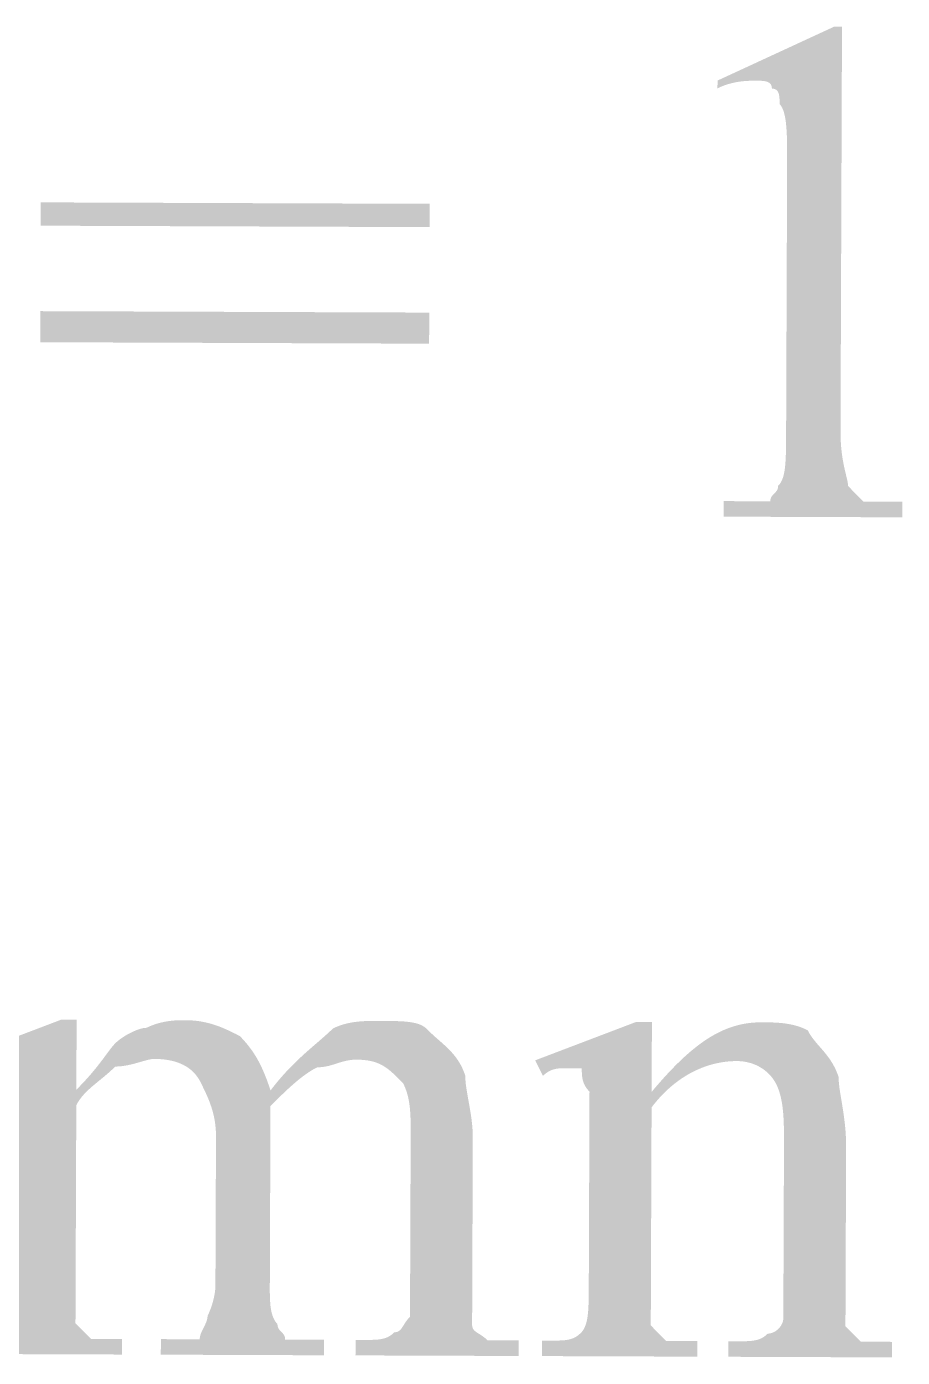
# Model space of a CAD drawing. Header units: millimetres. Extents: x -125 to 146, y -26 to 163.
# Drawn here: x 102.65 to 107.42, y 41.64 to 48.89 of the extents above; entities that cross this region are included whole.
import ezdxf

# ---------------------------------------------------------------- set-up
doc = ezdxf.new("R2010")
doc.units = ezdxf.units.MM
doc.header["$MEASUREMENT"] = 0
doc.layers.get('0').update_dxf_attribs({"color": 255, "linetype": 'CONTINUOUS'})

msp = doc.modelspace()

# ---------------------------------------------------------------- hatches: boundary and pattern name
at = {"true_color": 0x000007}
for points in [[(106.4164, 48.5969), (107.0525, 48.8908), (107.0948, 48.8907), (107.0867, 46.6867), (107.0868, 46.666), (107.0874, 46.6461), (107.0883, 46.627), (107.0895, 46.6087), (107.0911, 46.5912), (107.0929, 46.5745), (107.0949, 46.5585), (107.0971, 46.5433), (107.0995, 46.5288), (107.102, 46.515), (107.1045, 46.5019), (107.1071, 46.4895), (107.1097, 46.4778), (107.1123, 46.4667), (107.1148, 46.4562), (107.1171, 46.4463), (107.1194, 46.4371), (107.1214, 46.4284), (107.1233, 46.4203), (107.1249, 46.4127), (107.1262, 46.4057), (107.1271, 46.3991), (107.1277, 46.3931), (107.1279, 46.3876), (107.1281, 46.3874), (107.1288, 46.3867), (107.1298, 46.3857), (107.1312, 46.3842), (107.133, 46.3824), (107.1352, 46.3803), (107.1376, 46.3778), (107.1404, 46.375), (107.1435, 46.3719), (107.1468, 46.3685), (107.1504, 46.3649), (107.1543, 46.361), (107.1583, 46.3569), (107.1626, 46.3527), (107.167, 46.3482), (107.1716, 46.3435), (107.1764, 46.3387), (107.1813, 46.3338), (107.1863, 46.3288), (107.1914, 46.3237), (107.1965, 46.3185), (107.2017, 46.3132), (107.207, 46.3079), (107.2123, 46.3026), (107.2176, 46.3026), (107.2229, 46.3026), (107.2283, 46.3026), (107.2338, 46.3025), (107.2395, 46.3025), (107.2453, 46.3025), (107.2514, 46.3025), (107.2577, 46.3024), (107.2643, 46.3024), (107.2713, 46.3024), (107.2786, 46.3024), (107.2863, 46.3023), (107.2945, 46.3023), (107.3031, 46.3023), (107.3123, 46.3022), (107.322, 46.3022), (107.3323, 46.3022), (107.3432, 46.3021), (107.3548, 46.3021), (107.3671, 46.302), (107.3801, 46.302), (107.3939, 46.3019), (107.4085, 46.3019), (107.4239, 46.3018), (107.4236, 46.2172), (106.4499, 46.2208), (106.4503, 46.3054), (106.4659, 46.3054), (106.4811, 46.3053), (106.4959, 46.3053), (106.5102, 46.3052), (106.5241, 46.3052), (106.5376, 46.3051), (106.5506, 46.3051), (106.5632, 46.305), (106.5753, 46.305), (106.587, 46.3049), (106.5982, 46.3049), (106.609, 46.3048), (106.6194, 46.3048), (106.6293, 46.3048), (106.6388, 46.3047), (106.6478, 46.3047), (106.6564, 46.3047), (106.6646, 46.3046), (106.6723, 46.3046), (106.6796, 46.3046), (106.6864, 46.3046), (106.6928, 46.3045), (106.6987, 46.3045), (106.7043, 46.3045), (106.7045, 46.3096), (106.7051, 46.3142), (106.7061, 46.3185), (106.7075, 46.3225), (106.7091, 46.3262), (106.711, 46.3296), (106.7131, 46.3328), (106.7154, 46.3358), (106.7178, 46.3387), (106.7203, 46.3414), (106.7229, 46.3441), (106.7256, 46.3467), (106.7282, 46.3494), (106.7308, 46.3521), (106.7334, 46.3548), (106.7358, 46.3577), (106.7381, 46.3607), (106.7402, 46.3639), (106.7421, 46.3673), (106.7437, 46.371), (106.745, 46.375), (106.746, 46.3793), (106.7467, 46.3839), (106.7469, 46.389), (106.752, 46.3945), (106.7567, 46.4005), (106.7609, 46.407), (106.7648, 46.414), (106.7684, 46.4216), (106.7715, 46.4297), (106.7744, 46.4383), (106.7769, 46.4476), (106.7792, 46.4574), (106.7811, 46.4679), (106.7828, 46.479), (106.7843, 46.4907), (106.7856, 46.5031), (106.7866, 46.5162), (106.7875, 46.53), (106.7882, 46.5445), (106.7888, 46.5597), (106.7893, 46.5756), (106.7896, 46.5923), (106.7899, 46.6098), (106.79, 46.6281), (106.7902, 46.6472), (106.7903, 46.6671), (106.7903, 46.6878), (106.7957, 48.1298), (106.7958, 48.1507), (106.7958, 48.1712), (106.7958, 48.1912), (106.7958, 48.2107), (106.7957, 48.2297), (106.7955, 48.2482), (106.7951, 48.2661), (106.7947, 48.2835), (106.7941, 48.3002), (106.7933, 48.3164), (106.7923, 48.3319), (106.7912, 48.3468), (106.7898, 48.361), (106.7882, 48.3745), (106.7863, 48.3874), (106.7841, 48.3995), (106.7817, 48.4109), (106.7789, 48.4216), (106.7758, 48.4314), (106.7723, 48.4405), (106.7685, 48.4488), (106.7643, 48.4563), (106.7597, 48.4629), (106.7546, 48.4686), (106.7546, 48.4739), (106.7546, 48.4792), (106.7546, 48.4844), (106.7545, 48.4896), (106.7543, 48.4947), (106.7541, 48.4997), (106.7537, 48.5046), (106.7532, 48.5094), (106.7525, 48.514), (106.7517, 48.5185), (106.7507, 48.5228), (106.7495, 48.5268), (106.7481, 48.5307), (106.7464, 48.5343), (106.7445, 48.5377), (106.7423, 48.5408), (106.7398, 48.5436), (106.737, 48.5461), (106.7339, 48.5482), (106.7304, 48.55), (106.7265, 48.5515), (106.7223, 48.5525), (106.7177, 48.5532), (106.7126, 48.5534), (106.7124, 48.5585), (106.7118, 48.5632), (106.7107, 48.5674), (106.7093, 48.5713), (106.7075, 48.5748), (106.7054, 48.5779), (106.7029, 48.5808), (106.7001, 48.5833), (106.6971, 48.5855), (106.6937, 48.5874), (106.6901, 48.5891), (106.6863, 48.5906), (106.6822, 48.5918), (106.6779, 48.5928), (106.6735, 48.5937), (106.6688, 48.5944), (106.6641, 48.5949), (106.6592, 48.5953), (106.6541, 48.5956), (106.649, 48.5958), (106.6439, 48.5959), (106.6386, 48.596), (106.6334, 48.5961), (106.6281, 48.5961), (106.6226, 48.5961), (106.6166, 48.5961), (106.6103, 48.5961), (106.6036, 48.596), (106.5965, 48.5958), (106.589, 48.5956), (106.5813, 48.5952), (106.5732, 48.5947), (106.5648, 48.5941), (106.5562, 48.5933), (106.5472, 48.5923), (106.5381, 48.5911), (106.5287, 48.5897), (106.5191, 48.5881), (106.5094, 48.5862), (106.4995, 48.584), (106.4894, 48.5815), (106.4792, 48.5788), (106.4689, 48.5757), (106.4584, 48.5722), (106.448, 48.5684), (106.4374, 48.5642), (106.4268, 48.5596), (106.4162, 48.5545)], [(102.9221, 43.0985), (102.9376, 43.1141), (102.9522, 43.1292), (102.9661, 43.144), (102.9791, 43.1582), (102.9915, 43.1721), (103.0031, 43.1855), (103.0141, 43.1985), (103.0244, 43.211), (103.0341, 43.2231), (103.0433, 43.2347), (103.052, 43.2459), (103.0602, 43.2567), (103.068, 43.267), (103.0754, 43.2769), (103.0823, 43.2864), (103.089, 43.2954), (103.0954, 43.304), (103.1015, 43.3121), (103.1073, 43.3198), (103.113, 43.3271), (103.1186, 43.3339), (103.124, 43.3403), (103.1294, 43.3462), (103.1347, 43.3517), (103.1402, 43.357), (103.1461, 43.3622), (103.1524, 43.3674), (103.1591, 43.3726), (103.166, 43.3776), (103.1731, 43.3826), (103.1805, 43.3875), (103.1881, 43.3923), (103.1959, 43.3969), (103.2037, 43.4013), (103.2116, 43.4055), (103.2196, 43.4096), (103.2275, 43.4134), (103.2354, 43.417), (103.2432, 43.4203), (103.251, 43.4234), (103.2585, 43.4261), (103.2659, 43.4286), (103.2731, 43.4307), (103.28, 43.4325), (103.2866, 43.4339), (103.2929, 43.4349), (103.2988, 43.4355), (103.3043, 43.4357), (103.3149, 43.4408), (103.3255, 43.4454), (103.336, 43.4496), (103.3465, 43.4534), (103.3569, 43.4569), (103.3672, 43.46), (103.3774, 43.4627), (103.3875, 43.4652), (103.3975, 43.4674), (103.4072, 43.4693), (103.4168, 43.4709), (103.4262, 43.4723), (103.4353, 43.4735), (103.4442, 43.4745), (103.4529, 43.4753), (103.4613, 43.4759), (103.4693, 43.4764), (103.4771, 43.4768), (103.4845, 43.477), (103.4916, 43.4772), (103.4984, 43.4773), (103.5047, 43.4773), (103.5106, 43.4773), (103.5161, 43.4773), (103.5318, 43.477), (103.547, 43.4763), (103.5619, 43.4752), (103.5763, 43.4737), (103.5904, 43.4719), (103.6041, 43.4697), (103.6175, 43.4671), (103.6305, 43.4643), (103.6433, 43.4612), (103.6558, 43.4578), (103.6681, 43.4541), (103.6801, 43.4502), (103.6919, 43.4461), (103.7034, 43.4418), (103.7148, 43.4373), (103.7261, 43.4326), (103.7372, 43.4278), (103.7481, 43.4228), (103.759, 43.4178), (103.7697, 43.4126), (103.7804, 43.4074), (103.791, 43.4022), (103.8016, 43.3968), (103.8122, 43.3915), (103.8225, 43.3809), (103.8324, 43.3703), (103.8419, 43.3596), (103.851, 43.3488), (103.8597, 43.338), (103.8681, 43.3271), (103.8762, 43.3161), (103.884, 43.305), (103.8914, 43.2937), (103.8986, 43.2823), (103.9055, 43.2707), (103.9122, 43.2589), (103.9187, 43.2468), (103.9249, 43.2345), (103.931, 43.222), (103.9369, 43.2092), (103.9427, 43.1961), (103.9483, 43.1827), (103.9538, 43.1689), (103.9593, 43.1548), (103.9646, 43.1403), (103.9699, 43.1255), (103.9752, 43.1102), (103.9804, 43.0946), (103.9963, 43.1152), (104.0123, 43.1351), (104.0282, 43.1541), (104.044, 43.1723), (104.0597, 43.1898), (104.0754, 43.2067), (104.0909, 43.2228), (104.1064, 43.2383), (104.1216, 43.2533), (104.1367, 43.2677), (104.1516, 43.2816), (104.1663, 43.295), (104.1808, 43.3079), (104.1951, 43.3205), (104.2091, 43.3327), (104.2228, 43.3445), (104.2362, 43.3561), (104.2493, 43.3674), (104.2621, 43.3785), (104.2745, 43.3894), (104.2865, 43.4002), (104.2982, 43.4108), (104.3095, 43.4214), (104.3203, 43.432), (104.3309, 43.437), (104.3416, 43.4416), (104.3522, 43.4458), (104.3629, 43.4496), (104.3736, 43.4531), (104.3843, 43.4562), (104.395, 43.459), (104.4058, 43.4614), (104.4165, 43.4636), (104.4273, 43.4655), (104.438, 43.4671), (104.4488, 43.4685), (104.4595, 43.4697), (104.4703, 43.4707), (104.481, 43.4715), (104.4918, 43.4721), (104.5025, 43.4726), (104.5132, 43.4729), (104.5239, 43.4732), (104.5346, 43.4733), (104.5452, 43.4734), (104.5559, 43.4734), (104.5665, 43.4734), (104.5771, 43.4734), (104.5928, 43.4733), (104.608, 43.4732), (104.6227, 43.4731), (104.6371, 43.4729), (104.651, 43.4727), (104.6644, 43.4724), (104.6774, 43.4719), (104.69, 43.4714), (104.7021, 43.4707), (104.7138, 43.4698), (104.725, 43.4687), (104.7358, 43.4675), (104.7462, 43.466), (104.7561, 43.4643), (104.7656, 43.4623), (104.7746, 43.4601), (104.7832, 43.4575), (104.7914, 43.4547), (104.7991, 43.4515), (104.8063, 43.448), (104.8131, 43.4441), (104.8195, 43.4399), (104.8255, 43.4352), (104.831, 43.4301), (104.8415, 43.4197), (104.852, 43.4096), (104.8625, 43.4), (104.8729, 43.3905), (104.8833, 43.3813), (104.8936, 43.3723), (104.9037, 43.3634), (104.9138, 43.3545), (104.9237, 43.3457), (104.9334, 43.3367), (104.9429, 43.3277), (104.9522, 43.3185), (104.9614, 43.3091), (104.9702, 43.2994), (104.9788, 43.2894), (104.9872, 43.279), (104.9952, 43.2681), (105.003, 43.2568), (105.0103, 43.2449), (105.0174, 43.2324), (105.0241, 43.2193), (105.0303, 43.2054), (105.0362, 43.1908), (105.0417, 43.1753), (105.0419, 43.1645), (105.0424, 43.1533), (105.0434, 43.1416), (105.0446, 43.1296), (105.0462, 43.1172), (105.048, 43.1045), (105.0501, 43.0914), (105.0523, 43.0781), (105.0547, 43.0644), (105.0571, 43.0504), (105.0597, 43.0362), (105.0623, 43.0218), (105.0649, 43.0071), (105.0674, 42.9922), (105.0699, 42.9772), (105.0722, 42.962), (105.0745, 42.9466), (105.0765, 42.9311), (105.0783, 42.9155), (105.0799, 42.8998), (105.0811, 42.884), (105.082, 42.8682), (105.0826, 42.8524), (105.0828, 42.8365), (105.0798, 42.0295), (105.0797, 42.0189), (105.0797, 42.0084), (105.0797, 41.9978), (105.0796, 41.9874), (105.0796, 41.977), (105.0795, 41.9667), (105.0795, 41.9565), (105.0795, 41.9464), (105.0794, 41.9365), (105.0794, 41.9267), (105.0794, 41.9172), (105.0793, 41.9078), (105.0793, 41.8987), (105.0793, 41.8897), (105.0792, 41.8811), (105.0792, 41.8727), (105.0792, 41.8646), (105.0791, 41.8569), (105.0791, 41.8494), (105.0791, 41.8423), (105.0791, 41.8356), (105.079, 41.8293), (105.079, 41.8234), (105.079, 41.8178), (105.0792, 41.8128), (105.0798, 41.8081), (105.0808, 41.8038), (105.0823, 41.7998), (105.084, 41.7961), (105.0862, 41.7927), (105.0886, 41.7895), (105.0914, 41.7864), (105.0945, 41.7836), (105.0978, 41.7808), (105.1014, 41.7781), (105.1053, 41.7754), (105.1094, 41.7727), (105.1136, 41.77), (105.1181, 41.7673), (105.1227, 41.7644), (105.1275, 41.7613), (105.1323, 41.7581), (105.1373, 41.7547), (105.1424, 41.751), (105.1476, 41.747), (105.1528, 41.7427), (105.1581, 41.738), (105.1633, 41.7329), (105.1686, 41.7328), (105.174, 41.7328), (105.1793, 41.7328), (105.1847, 41.7328), (105.1902, 41.7328), (105.1958, 41.7327), (105.2014, 41.7327), (105.2072, 41.7327), (105.2132, 41.7327), (105.2193, 41.7327), (105.2256, 41.7326), (105.2321, 41.7326), (105.2389, 41.7326), (105.2458, 41.7326), (105.2531, 41.7325), (105.2606, 41.7325), (105.2683, 41.7325), (105.2765, 41.7324), (105.2849, 41.7324), (105.2937, 41.7324), (105.3028, 41.7323), (105.3124, 41.7323), (105.3223, 41.7323), (105.3327, 41.7322), (105.3324, 41.6476), (104.4434, 41.6509), (104.4437, 41.7355), (104.486, 41.7354), (104.4964, 41.7353), (104.5063, 41.7353), (104.5159, 41.7353), (104.525, 41.7354), (104.5338, 41.7356), (104.5422, 41.7358), (104.5503, 41.7362), (104.5581, 41.7367), (104.5656, 41.7373), (104.5729, 41.7381), (104.5798, 41.7391), (104.5866, 41.7403), (104.5931, 41.7417), (104.5994, 41.7434), (104.6055, 41.7453), (104.6115, 41.7474), (104.6173, 41.7499), (104.623, 41.7527), (104.6286, 41.7558), (104.6341, 41.7593), (104.6395, 41.7632), (104.6449, 41.7674), (104.6502, 41.772), (104.6555, 41.7771), (104.6606, 41.7773), (104.6653, 41.7779), (104.6696, 41.7789), (104.6735, 41.7803), (104.6772, 41.7821), (104.6807, 41.7843), (104.6839, 41.7867), (104.6869, 41.7895), (104.6898, 41.7926), (104.6926, 41.7959), (104.6953, 41.7995), (104.6979, 41.8034), (104.7006, 41.8074), (104.7033, 41.8117), (104.7061, 41.8162), (104.709, 41.8208), (104.712, 41.8255), (104.7152, 41.8304), (104.7187, 41.8354), (104.7224, 41.8405), (104.7264, 41.8457), (104.7307, 41.8509), (104.7354, 41.8562), (104.7405, 41.8614), (104.7405, 41.8667), (104.7405, 41.872), (104.7405, 41.8774), (104.7406, 41.8828), (104.7406, 41.8883), (104.7406, 41.8938), (104.7406, 41.8995), (104.7406, 41.9053), (104.7407, 41.9113), (104.7407, 41.9174), (104.7407, 41.9237), (104.7407, 41.9302), (104.7408, 41.9369), (104.7408, 41.9439), (104.7408, 41.9511), (104.7408, 41.9586), (104.7409, 41.9664), (104.7409, 41.9745), (104.7409, 41.983), (104.741, 41.9918), (104.741, 42.0009), (104.741, 42.0105), (104.7411, 42.0204), (104.7411, 42.0308), (104.7441, 42.8377), (104.7441, 42.8534), (104.7442, 42.8686), (104.7442, 42.8835), (104.7441, 42.8979), (104.744, 42.912), (104.7438, 42.9257), (104.7434, 42.9391), (104.7429, 42.9522), (104.7423, 42.965), (104.7415, 42.9775), (104.7406, 42.9898), (104.7394, 43.0018), (104.738, 43.0136), (104.7364, 43.0252), (104.7345, 43.0366), (104.7323, 43.0479), (104.7299, 43.059), (104.7271, 43.07), (104.724, 43.0808), (104.7205, 43.0916), (104.7167, 43.1023), (104.7125, 43.113), (104.7079, 43.1236), (104.7029, 43.1342), (104.6925, 43.1446), (104.6826, 43.1546), (104.673, 43.1641), (104.6636, 43.1732), (104.6545, 43.1818), (104.6455, 43.19), (104.6367, 43.1977), (104.6279, 43.2051), (104.6191, 43.2119), (104.6102, 43.2183), (104.6012, 43.2243), (104.5921, 43.2299), (104.5827, 43.235), (104.5731, 43.2397), (104.5631, 43.2439), (104.5528, 43.2477), (104.542, 43.251), (104.5307, 43.2539), (104.5188, 43.2564), (104.5063, 43.2584), (104.4932, 43.26), (104.4794, 43.2612), (104.4648, 43.2619), (104.4493, 43.2622), (104.4386, 43.262), (104.4284, 43.2614), (104.4185, 43.2605), (104.409, 43.2592), (104.3998, 43.2576), (104.3909, 43.2558), (104.3822, 43.2537), (104.3737, 43.2515), (104.3654, 43.2491), (104.3572, 43.2466), (104.3491, 43.244), (104.3411, 43.2414), (104.3331, 43.2388), (104.325, 43.2362), (104.3169, 43.2337), (104.3087, 43.2313), (104.3003, 43.2291), (104.2918, 43.227), (104.2831, 43.2252), (104.2741, 43.2236), (104.2648, 43.2223), (104.2552, 43.2214), (104.2452, 43.2208), (104.2349, 43.2206), (104.2243, 43.2151), (104.2137, 43.2093), (104.203, 43.203), (104.1924, 43.1963), (104.1818, 43.1892), (104.1712, 43.1818), (104.1606, 43.1741), (104.15, 43.1661), (104.1394, 43.1577), (104.1288, 43.1491), (104.1181, 43.1402), (104.1075, 43.1311), (104.0969, 43.1218), (104.0863, 43.1123), (104.0757, 43.1026), (104.0651, 43.0927), (104.0544, 43.0827), (104.0438, 43.0725), (104.0332, 43.0622), (104.0226, 43.0519), (104.0119, 43.0414), (104.0013, 43.031), (103.9907, 43.0204), (103.9801, 43.0099), (103.9798, 42.9252), (103.9765, 42.0336), (103.9764, 42.023), (103.9764, 42.0124), (103.9764, 42.0019), (103.9765, 41.9914), (103.9767, 41.9811), (103.9769, 41.9707), (103.9772, 41.9606), (103.9777, 41.9505), (103.9784, 41.9406), (103.9792, 41.9308), (103.9801, 41.9212), (103.9813, 41.9119), (103.9827, 41.9027), (103.9844, 41.8938), (103.9863, 41.8851), (103.9884, 41.8768), (103.9909, 41.8687), (103.9937, 41.8609), (103.9968, 41.8534), (104.0003, 41.8463), (104.0041, 41.8396), (104.0083, 41.8332), (104.013, 41.8273), (104.018, 41.8218), (104.0182, 41.8167), (104.0188, 41.812), (104.0198, 41.8077), (104.0211, 41.8037), (104.0227, 41.8), (104.0245, 41.7966), (104.0266, 41.7934), (104.0289, 41.7904), (104.0313, 41.7875), (104.0338, 41.7847), (104.0364, 41.782), (104.039, 41.7794), (104.0417, 41.7767), (104.0443, 41.774), (104.0468, 41.7712), (104.0492, 41.7683), (104.0514, 41.7653), (104.0535, 41.7621), (104.0554, 41.7587), (104.057, 41.755), (104.0583, 41.751), (104.0592, 41.7467), (104.0598, 41.742), (104.06, 41.7369), (104.0655, 41.7369), (104.0715, 41.7369), (104.0778, 41.7369), (104.0845, 41.7369), (104.0916, 41.7368), (104.0991, 41.7368), (104.1068, 41.7368), (104.1149, 41.7367), (104.1233, 41.7367), (104.1319, 41.7367), (104.1408, 41.7366), (104.15, 41.7366), (104.1594, 41.7366), (104.1689, 41.7365), (104.1787, 41.7365), (104.1886, 41.7365), (104.1987, 41.7364), (104.2089, 41.7364), (104.2192, 41.7364), (104.2296, 41.7363), (104.24, 41.7363), (104.2506, 41.7362), (104.2611, 41.7362), (104.2717, 41.7362), (104.2714, 41.6515), (103.3824, 41.6548), (103.3827, 41.7394), (103.3933, 41.7394), (103.4039, 41.7394), (103.4144, 41.7393), (103.4248, 41.7393), (103.4352, 41.7393), (103.4455, 41.7392), (103.4557, 41.7392), (103.4658, 41.7391), (103.4757, 41.7391), (103.4855, 41.7391), (103.4951, 41.739), (103.5044, 41.739), (103.5136, 41.739), (103.5225, 41.7389), (103.5311, 41.7389), (103.5395, 41.7389), (103.5476, 41.7388), (103.5553, 41.7388), (103.5628, 41.7388), (103.5699, 41.7388), (103.5766, 41.7387), (103.5829, 41.7387), (103.5889, 41.7387), (103.5944, 41.7387), (103.5946, 41.744), (103.5952, 41.7492), (103.5963, 41.7545), (103.5976, 41.7598), (103.5992, 41.7651), (103.6011, 41.7704), (103.6032, 41.7757), (103.6055, 41.781), (103.6079, 41.7862), (103.6105, 41.7915), (103.6131, 41.7968), (103.6158, 41.8021), (103.6184, 41.8074), (103.6211, 41.8126), (103.6236, 41.8179), (103.626, 41.8232), (103.6283, 41.8285), (103.6304, 41.8338), (103.6323, 41.8391), (103.634, 41.8444), (103.6353, 41.8496), (103.6363, 41.8549), (103.6369, 41.8602), (103.6372, 41.8655), (103.6374, 41.8659), (103.638, 41.8672), (103.639, 41.8693), (103.6403, 41.8722), (103.642, 41.8757), (103.6438, 41.88), (103.646, 41.885), (103.6482, 41.8906), (103.6507, 41.8967), (103.6532, 41.9034), (103.6559, 41.9106), (103.6585, 41.9183), (103.6612, 41.9265), (103.6638, 41.935), (103.6664, 41.9439), (103.6689, 41.9532), (103.6712, 41.9627), (103.6733, 41.9725), (103.6752, 41.9825), (103.6768, 41.9928), (103.6782, 42.0031), (103.6792, 42.0136), (103.6799, 42.0241), (103.6801, 42.0347), (103.6831, 42.8417), (103.683, 42.8573), (103.6824, 42.8726), (103.6814, 42.8874), (103.68, 42.9018), (103.6783, 42.9159), (103.6762, 42.9297), (103.6737, 42.9431), (103.671, 42.9562), (103.668, 42.969), (103.6647, 42.9815), (103.6611, 42.9938), (103.6573, 43.0058), (103.6532, 43.0176), (103.649, 43.0292), (103.6446, 43.0407), (103.64, 43.0519), (103.6353, 43.063), (103.6304, 43.074), (103.6254, 43.0849), (103.6204, 43.0957), (103.6152, 43.1064), (103.61, 43.1171), (103.6048, 43.1277), (103.5996, 43.1383), (103.5941, 43.1487), (103.5882, 43.1586), (103.5818, 43.1681), (103.575, 43.1772), (103.5678, 43.1858), (103.5601, 43.194), (103.5519, 43.2018), (103.5434, 43.2091), (103.5344, 43.2159), (103.5249, 43.2224), (103.515, 43.2284), (103.5047, 43.2339), (103.4939, 43.239), (103.4826, 43.2437), (103.471, 43.2479), (103.4589, 43.2517), (103.4463, 43.2551), (103.4333, 43.258), (103.4199, 43.2605), (103.406, 43.2625), (103.3917, 43.2641), (103.3769, 43.2652), (103.3617, 43.266), (103.346, 43.2662), (103.3405, 43.266), (103.3346, 43.2654), (103.3282, 43.2645), (103.3215, 43.2632), (103.3144, 43.2616), (103.307, 43.2598), (103.2992, 43.2577), (103.2911, 43.2555), (103.2827, 43.2531), (103.2741, 43.2506), (103.2651, 43.248), (103.256, 43.2454), (103.2466, 43.2428), (103.237, 43.2402), (103.2273, 43.2377), (103.2173, 43.2354), (103.2073, 43.2331), (103.1971, 43.2311), (103.1868, 43.2292), (103.1763, 43.2277), (103.1659, 43.2264), (103.1553, 43.2254), (103.1448, 43.2249), (103.1342, 43.2247), (103.1236, 43.2144), (103.113, 43.2044), (103.1024, 43.1949), (103.0919, 43.1856), (103.0815, 43.1767), (103.0712, 43.168), (103.0609, 43.1596), (103.0508, 43.1513), (103.0409, 43.1432), (103.0311, 43.1352), (103.0215, 43.1272), (103.0121, 43.1193), (103.0029, 43.1114), (102.994, 43.1034), (102.9853, 43.0954), (102.9769, 43.0873), (102.9688, 43.079), (102.961, 43.0705), (102.9535, 43.0619), (102.9464, 43.0529), (102.9396, 43.0437), (102.9333, 43.0341), (102.9273, 43.0242), (102.9218, 43.0138), (102.9181, 42.0375), (102.9181, 42.0269), (102.9181, 42.0164), (102.918, 42.0058), (102.918, 41.9954), (102.9179, 41.985), (102.9179, 41.9747), (102.9179, 41.9645), (102.9178, 41.9544), (102.9178, 41.9445), (102.9178, 41.9347), (102.9177, 41.9252), (102.9177, 41.9158), (102.9177, 41.9066), (102.9176, 41.8977), (102.9176, 41.8891), (102.9176, 41.8807), (102.9175, 41.8726), (102.9175, 41.8649), (102.9175, 41.8574), (102.9175, 41.8503), (102.9174, 41.8436), (102.9174, 41.8373), (102.9174, 41.8313), (102.9174, 41.8258), (102.9224, 41.8207), (102.9271, 41.816), (102.9314, 41.8117), (102.9353, 41.8077), (102.939, 41.804), (102.9424, 41.8006), (102.9456, 41.7974), (102.9486, 41.7944), (102.9515, 41.7915), (102.9542, 41.7887), (102.9569, 41.786), (102.9595, 41.7833), (102.9622, 41.7807), (102.9649, 41.778), (102.9676, 41.7752), (102.9705, 41.7723), (102.9735, 41.7693), (102.9767, 41.7661), (102.9801, 41.7626), (102.9837, 41.759), (102.9877, 41.755), (102.992, 41.7506), (102.9967, 41.746), (103.0017, 41.7409), (103.007, 41.7408), (103.0123, 41.7408), (103.0177, 41.7408), (103.0231, 41.7408), (103.0286, 41.7408), (103.0341, 41.7407), (103.0398, 41.7407), (103.0456, 41.7407), (103.0516, 41.7407), (103.0577, 41.7406), (103.064, 41.7406), (103.0705, 41.7406), (103.0772, 41.7406), (103.0842, 41.7406), (103.0914, 41.7405), (103.0989, 41.7405), (103.1067, 41.7405), (103.1148, 41.7404), (103.1233, 41.7404), (103.132, 41.7404), (103.1412, 41.7403), (103.1507, 41.7403), (103.1607, 41.7403), (103.171, 41.7402), (103.1707, 41.6556), (102.3241, 41.6587), (102.3244, 41.7434), (102.3347, 41.7433), (102.3447, 41.7433), (102.3542, 41.7433), (102.3634, 41.7432), (102.3722, 41.7432), (102.3806, 41.7432), (102.3887, 41.7431), (102.3965, 41.7431), (102.404, 41.7431), (102.4112, 41.743), (102.4182, 41.743), (102.4249, 41.743), (102.4314, 41.743), (102.4377, 41.7429), (102.4439, 41.7429), (102.4498, 41.7429), (102.4556, 41.7429), (102.4613, 41.7429), (102.4669, 41.7428), (102.4724, 41.7428), (102.4778, 41.7428), (102.4831, 41.7428), (102.4884, 41.7428), (102.4937, 41.7427), (102.4939, 41.7478), (102.4946, 41.7525), (102.4956, 41.7568), (102.4969, 41.7608), (102.4985, 41.7644), (102.5004, 41.7678), (102.5025, 41.771), (102.5048, 41.7741), (102.5072, 41.7769), (102.5098, 41.7797), (102.5124, 41.7823), (102.515, 41.785), (102.5177, 41.7876), (102.5203, 41.7903), (102.5228, 41.7931), (102.5253, 41.7959), (102.5276, 41.7989), (102.5297, 41.8021), (102.5315, 41.8056), (102.5332, 41.8092), (102.5345, 41.8132), (102.5355, 41.8175), (102.5361, 41.8222), (102.5364, 41.8272), (102.5415, 41.8327), (102.5461, 41.8386), (102.5504, 41.845), (102.5543, 41.8517), (102.5578, 41.8588), (102.561, 41.8662), (102.5638, 41.8739), (102.5664, 41.882), (102.5686, 41.8904), (102.5706, 41.899), (102.5723, 41.9079), (102.5737, 41.9171), (102.575, 41.9264), (102.576, 41.936), (102.5769, 41.9457), (102.5776, 41.9557), (102.5782, 41.9657), (102.5786, 41.9759), (102.5789, 41.9862), (102.5791, 41.9966), (102.5793, 42.0071), (102.5794, 42.0176), (102.5794, 42.0282), (102.5795, 42.0388), (102.5821, 42.7611), (102.5822, 42.782), (102.5823, 42.8025), (102.5824, 42.8225), (102.5824, 42.842), (102.5825, 42.861), (102.5826, 42.8795), (102.5827, 42.8974), (102.5827, 42.9147), (102.5828, 42.9315), (102.5828, 42.9476), (102.5829, 42.9631), (102.583, 42.978), (102.583, 42.9922), (102.5831, 43.0058), (102.5831, 43.0186), (102.5831, 43.0307), (102.5832, 43.0421), (102.5832, 43.0528), (102.5833, 43.0626), (102.5833, 43.0717), (102.5833, 43.08), (102.5834, 43.0874), (102.5834, 43.094), (102.5834, 43.0997), (102.5783, 43.105), (102.5737, 43.1103), (102.5695, 43.1157), (102.5656, 43.121), (102.5622, 43.1263), (102.559, 43.1316), (102.5563, 43.1369), (102.5538, 43.1422), (102.5516, 43.1475), (102.5497, 43.1528), (102.548, 43.1581), (102.5466, 43.1634), (102.5454, 43.1687), (102.5444, 43.174), (102.5436, 43.1792), (102.5429, 43.1845), (102.5425, 43.1898), (102.5421, 43.1951), (102.5418, 43.2004), (102.5417, 43.2057), (102.5416, 43.211), (102.5415, 43.2163), (102.5415, 43.2216), (102.5415, 43.2269), (102.5365, 43.2269), (102.5318, 43.2269), (102.5275, 43.2269), (102.5235, 43.2269), (102.5198, 43.227), (102.5164, 43.227), (102.5132, 43.227), (102.5102, 43.227), (102.5073, 43.227), (102.5045, 43.227), (102.5019, 43.227), (102.4992, 43.227), (102.4966, 43.227), (102.4939, 43.2271), (102.4911, 43.2271), (102.4882, 43.2271), (102.4852, 43.2271), (102.482, 43.2271), (102.4786, 43.2271), (102.4749, 43.2271), (102.4709, 43.2271), (102.4666, 43.2272), (102.4619, 43.2272), (102.4569, 43.2272), (102.4516, 43.2272), (102.4463, 43.2272), (102.441, 43.2272), (102.4357, 43.2271), (102.4304, 43.2269), (102.4251, 43.2266), (102.4198, 43.2263), (102.4145, 43.2258), (102.4092, 43.2251), (102.4039, 43.2243), (102.3986, 43.2233), (102.3934, 43.2221), (102.3881, 43.2207), (102.3828, 43.2191), (102.3775, 43.2172), (102.3722, 43.215), (102.3669, 43.2125), (102.3616, 43.2097), (102.3563, 43.2066), (102.3509, 43.2031), (102.3456, 43.1992), (102.3403, 43.195), (102.335, 43.1904), (102.3297, 43.1853), (102.2877, 43.2702), (102.8388, 43.4798), (102.9235, 43.4795)], [(106.0574, 43.0869), (106.0837, 43.1179), (106.1097, 43.1475), (106.1352, 43.1759), (106.1605, 43.2029), (106.1854, 43.2286), (106.2101, 43.253), (106.2346, 43.2761), (106.2589, 43.2978), (106.2831, 43.3182), (106.3071, 43.3373), (106.3311, 43.3551), (106.3551, 43.3715), (106.379, 43.3867), (106.403, 43.4005), (106.4271, 43.4129), (106.4514, 43.4241), (106.4757, 43.4339), (106.5003, 43.4424), (106.5251, 43.4496), (106.5502, 43.4555), (106.5756, 43.46), (106.6014, 43.4632), (106.6275, 43.4651), (106.6541, 43.4657), (106.6647, 43.4656), (106.6752, 43.4656), (106.6858, 43.4655), (106.6964, 43.4653), (106.707, 43.4651), (106.7176, 43.4648), (106.7281, 43.4643), (106.7387, 43.4638), (106.7493, 43.4631), (106.7599, 43.4622), (106.7705, 43.4612), (106.781, 43.4599), (106.7916, 43.4584), (106.8022, 43.4567), (106.8128, 43.4548), (106.8234, 43.4525), (106.8339, 43.45), (106.8445, 43.4471), (106.8551, 43.4439), (106.8656, 43.4404), (106.8762, 43.4365), (106.8868, 43.4322), (106.8973, 43.4275), (106.9079, 43.4224), (106.9134, 43.412), (106.9193, 43.402), (106.9255, 43.3923), (106.9321, 43.3829), (106.9389, 43.3737), (106.9461, 43.3647), (106.9534, 43.3558), (106.9609, 43.3469), (106.9686, 43.3381), (106.9764, 43.3292), (106.9843, 43.3202), (106.9922, 43.311), (107.0001, 43.3016), (107.0079, 43.2919), (107.0157, 43.2819), (107.0234, 43.2715), (107.0309, 43.2606), (107.0382, 43.2493), (107.0454, 43.2374), (107.0522, 43.2249), (107.0588, 43.2117), (107.065, 43.1979), (107.0709, 43.1832), (107.0763, 43.1678), (107.0765, 43.157), (107.0771, 43.1457), (107.078, 43.134), (107.0793, 43.1219), (107.0808, 43.1093), (107.0827, 43.0963), (107.0847, 43.0829), (107.0869, 43.069), (107.0893, 43.0546), (107.0918, 43.0398), (107.0943, 43.0246), (107.0969, 43.009), (107.0995, 42.9928), (107.102, 42.9763), (107.1045, 42.9593), (107.1068, 42.9419), (107.109, 42.924), (107.1111, 42.9057), (107.1129, 42.887), (107.1144, 42.8678), (107.1156, 42.8481), (107.1165, 42.8281), (107.1171, 42.8076), (107.1172, 42.7866), (107.1144, 42.022), (107.1144, 42.0114), (107.1143, 42.0008), (107.1143, 41.9903), (107.1142, 41.9798), (107.1142, 41.9694), (107.1142, 41.9591), (107.1141, 41.949), (107.1141, 41.9389), (107.1141, 41.929), (107.114, 41.9192), (107.114, 41.9096), (107.1139, 41.9003), (107.1139, 41.8911), (107.1139, 41.8822), (107.1139, 41.8736), (107.1138, 41.8652), (107.1138, 41.8571), (107.1138, 41.8493), (107.1137, 41.8419), (107.1137, 41.8348), (107.1137, 41.8281), (107.1137, 41.8218), (107.1136, 41.8158), (107.1136, 41.8103), (107.1187, 41.8052), (107.1233, 41.8005), (107.1276, 41.7962), (107.1316, 41.7922), (107.1352, 41.7885), (107.1387, 41.7851), (107.1418, 41.7819), (107.1449, 41.7788), (107.1477, 41.776), (107.1505, 41.7732), (107.1532, 41.7705), (107.1558, 41.7678), (107.1584, 41.7652), (107.1611, 41.7625), (107.1639, 41.7597), (107.1667, 41.7568), (107.1697, 41.7538), (107.1729, 41.7506), (107.1763, 41.7471), (107.18, 41.7434), (107.184, 41.7394), (107.1883, 41.7351), (107.1929, 41.7304), (107.198, 41.7253), (107.2033, 41.7253), (107.2086, 41.7253), (107.2139, 41.7253), (107.2193, 41.7253), (107.2248, 41.7252), (107.2304, 41.7252), (107.2361, 41.7252), (107.2419, 41.7252), (107.2478, 41.7252), (107.2539, 41.7251), (107.2603, 41.7251), (107.2668, 41.7251), (107.2735, 41.7251), (107.2805, 41.725), (107.2877, 41.725), (107.2952, 41.725), (107.303, 41.725), (107.3111, 41.7249), (107.3195, 41.7249), (107.3283, 41.7249), (107.3375, 41.7248), (107.347, 41.7248), (107.3569, 41.7248), (107.3673, 41.7247), (107.367, 41.64), (106.4753, 41.6433), (106.4757, 41.728), (106.518, 41.7279), (106.5284, 41.7278), (106.5384, 41.7278), (106.548, 41.7278), (106.5572, 41.7279), (106.5661, 41.7281), (106.5746, 41.7283), (106.5829, 41.7287), (106.5908, 41.7292), (106.5985, 41.7298), (106.6058, 41.7306), (106.613, 41.7316), (106.6199, 41.7328), (106.6266, 41.7342), (106.633, 41.7358), (106.6393, 41.7377), (106.6454, 41.7399), (106.6514, 41.7424), (106.6572, 41.7452), (106.6629, 41.7483), (106.6685, 41.7518), (106.674, 41.7556), (106.6794, 41.7599), (106.6848, 41.7645), (106.6901, 41.7696), (106.6954, 41.7697), (106.7007, 41.7704), (106.7059, 41.7714), (106.7111, 41.7728), (106.7162, 41.7746), (106.7212, 41.7767), (106.7262, 41.7792), (106.7309, 41.7819), (106.7356, 41.785), (106.7401, 41.7884), (106.7443, 41.792), (106.7484, 41.7958), (106.7523, 41.7999), (106.7559, 41.8041), (106.7593, 41.8086), (106.7624, 41.8132), (106.7652, 41.8179), (106.7677, 41.8228), (106.7699, 41.8278), (106.7717, 41.8329), (106.7731, 41.8381), (106.7742, 41.8433), (106.7749, 41.8486), (106.7751, 41.8539), (106.7751, 41.8592), (106.7751, 41.8645), (106.7752, 41.8699), (106.7752, 41.8753), (106.7752, 41.8807), (106.7752, 41.8863), (106.7752, 41.892), (106.7753, 41.8978), (106.7753, 41.9038), (106.7753, 41.9099), (106.7753, 41.9162), (106.7754, 41.9227), (106.7754, 41.9294), (106.7754, 41.9364), (106.7754, 41.9436), (106.7755, 41.9511), (106.7755, 41.9589), (106.7755, 41.967), (106.7756, 41.9754), (106.7756, 41.9842), (106.7756, 41.9934), (106.7757, 42.0029), (106.7757, 42.0129), (106.7757, 42.0232), (106.7786, 42.7879), (106.7786, 42.8037), (106.7787, 42.8196), (106.7787, 42.8354), (106.7786, 42.8512), (106.7785, 42.8669), (106.7783, 42.8825), (106.7779, 42.898), (106.7775, 42.9133), (106.7769, 42.9285), (106.7761, 42.9436), (106.7751, 42.9584), (106.774, 42.9731), (106.7726, 42.9875), (106.771, 43.0018), (106.7691, 43.0157), (106.7669, 43.0294), (106.7645, 43.0428), (106.7617, 43.0558), (106.7586, 43.0686), (106.7551, 43.081), (106.7513, 43.093), (106.7471, 43.1046), (106.7425, 43.1159), (106.7375, 43.1267), (106.732, 43.1371), (106.7261, 43.147), (106.7197, 43.1565), (106.7129, 43.1656), (106.7058, 43.1742), (106.6982, 43.1824), (106.6904, 43.1902), (106.6822, 43.1975), (106.6737, 43.2043), (106.6649, 43.2108), (106.6558, 43.2167), (106.6466, 43.2223), (106.637, 43.2274), (106.6273, 43.2321), (106.6174, 43.2363), (106.6074, 43.2401), (106.5972, 43.2434), (106.5869, 43.2463), (106.5765, 43.2488), (106.566, 43.2508), (106.5554, 43.2524), (106.5448, 43.2535), (106.5342, 43.2542), (106.5236, 43.2545), (106.5025, 43.2541), (106.4813, 43.2529), (106.4602, 43.2508), (106.4391, 43.2477), (106.4181, 43.2439), (106.3972, 43.2391), (106.3764, 43.2334), (106.3558, 43.2269), (106.3352, 43.2195), (106.3149, 43.2112), (106.2947, 43.202), (106.2747, 43.1919), (106.2549, 43.181), (106.2354, 43.1691), (106.2161, 43.1564), (106.1971, 43.1428), (106.1784, 43.1283), (106.16, 43.113), (106.1419, 43.0967), (106.1242, 43.0796), (106.1068, 43.0616), (106.0898, 43.0427), (106.0732, 43.0229), (106.057, 43.0022), (106.0534, 42.0259), (106.0534, 42.0153), (106.0533, 42.0048), (106.0533, 41.9942), (106.0533, 41.9838), (106.0532, 41.9734), (106.0532, 41.9631), (106.0532, 41.9529), (106.0531, 41.9428), (106.0531, 41.9329), (106.053, 41.9231), (106.053, 41.9136), (106.053, 41.9042), (106.0529, 41.8951), (106.0529, 41.8861), (106.0529, 41.8775), (106.0528, 41.8691), (106.0528, 41.861), (106.0528, 41.8533), (106.0528, 41.8458), (106.0527, 41.8387), (106.0527, 41.832), (106.0527, 41.8257), (106.0527, 41.8198), (106.0526, 41.8142), (106.0577, 41.8091), (106.0624, 41.8045), (106.0666, 41.8001), (106.0706, 41.7961), (106.0743, 41.7924), (106.0777, 41.789), (106.0809, 41.7858), (106.0839, 41.7828), (106.0867, 41.7799), (106.0895, 41.7771), (106.0922, 41.7744), (106.0948, 41.7718), (106.0975, 41.7691), (106.1001, 41.7664), (106.1029, 41.7636), (106.1058, 41.7607), (106.1088, 41.7577), (106.112, 41.7545), (106.1154, 41.7511), (106.119, 41.7474), (106.123, 41.7434), (106.1273, 41.739), (106.1319, 41.7344), (106.137, 41.7293), (106.1423, 41.7292), (106.1476, 41.7292), (106.153, 41.7292), (106.1584, 41.7292), (106.1638, 41.7292), (106.1694, 41.7291), (106.1751, 41.7291), (106.1809, 41.7291), (106.1869, 41.7291), (106.193, 41.7291), (106.1993, 41.729), (106.2058, 41.729), (106.2125, 41.729), (106.2195, 41.729), (106.2267, 41.7289), (106.2342, 41.7289), (106.242, 41.7289), (106.2501, 41.7288), (106.2585, 41.7288), (106.2673, 41.7288), (106.2765, 41.7287), (106.286, 41.7287), (106.296, 41.7287), (106.3063, 41.7286), (106.306, 41.644), (105.4594, 41.6471), (105.4597, 41.7318), (105.502, 41.7316), (105.5124, 41.7316), (105.5223, 41.7316), (105.5319, 41.7316), (105.541, 41.7317), (105.5498, 41.7318), (105.5582, 41.7321), (105.5663, 41.7324), (105.5741, 41.7329), (105.5816, 41.7335), (105.5889, 41.7344), (105.5958, 41.7353), (105.6026, 41.7365), (105.6091, 41.7379), (105.6154, 41.7396), (105.6215, 41.7415), (105.6275, 41.7437), (105.6333, 41.7462), (105.639, 41.749), (105.6446, 41.7521), (105.6501, 41.7556), (105.6555, 41.7594), (105.6608, 41.7636), (105.6662, 41.7683), (105.6715, 41.7733), (105.6766, 41.7788), (105.6813, 41.7847), (105.6855, 41.7911), (105.6894, 41.7979), (105.6929, 41.8052), (105.6961, 41.8129), (105.699, 41.8211), (105.7015, 41.8297), (105.7037, 41.8387), (105.7057, 41.8482), (105.7074, 41.8581), (105.7089, 41.8684), (105.7101, 41.8792), (105.7112, 41.8905), (105.7121, 41.9022), (105.7128, 41.9143), (105.7133, 41.9268), (105.7138, 41.9398), (105.7141, 41.9533), (105.7143, 41.9672), (105.7145, 41.9815), (105.7146, 41.9963), (105.7147, 42.0115), (105.7148, 42.0272), (105.7173, 42.7071), (105.7174, 42.7332), (105.7175, 42.7583), (105.7176, 42.7825), (105.7176, 42.8059), (105.7177, 42.8284), (105.7178, 42.85), (105.7179, 42.8707), (105.718, 42.8906), (105.718, 42.9095), (105.7181, 42.9276), (105.7182, 42.9448), (105.7182, 42.9611), (105.7183, 42.9766), (105.7183, 42.9911), (105.7184, 43.0048), (105.7184, 43.0176), (105.7185, 43.0295), (105.7185, 43.0405), (105.7185, 43.0506), (105.7186, 43.0599), (105.7186, 43.0683), (105.7186, 43.0758), (105.7187, 43.0824), (105.7187, 43.0881), (105.7136, 43.0934), (105.709, 43.0987), (105.7048, 43.1041), (105.7009, 43.1094), (105.6975, 43.1147), (105.6943, 43.12), (105.6915, 43.1253), (105.6891, 43.1306), (105.6869, 43.1359), (105.685, 43.1412), (105.6833, 43.1465), (105.6819, 43.1518), (105.6807, 43.1571), (105.6797, 43.1624), (105.6789, 43.1677), (105.6782, 43.1729), (105.6777, 43.1782), (105.6774, 43.1835), (105.6771, 43.1888), (105.6769, 43.1941), (105.6768, 43.1994), (105.6768, 43.2047), (105.6768, 43.21), (105.6768, 43.2153), (105.6717, 43.2153), (105.6671, 43.2153), (105.6628, 43.2153), (105.6588, 43.2154), (105.6551, 43.2154), (105.6517, 43.2154), (105.6485, 43.2154), (105.6455, 43.2154), (105.6426, 43.2154), (105.6398, 43.2154), (105.6371, 43.2154), (105.6345, 43.2154), (105.6318, 43.2155), (105.6291, 43.2155), (105.6264, 43.2155), (105.6235, 43.2155), (105.6205, 43.2155), (105.6173, 43.2155), (105.6139, 43.2155), (105.6102, 43.2155), (105.6062, 43.2155), (105.6019, 43.2156), (105.5972, 43.2156), (105.5922, 43.2156), (105.5869, 43.2156), (105.5816, 43.2156), (105.5763, 43.2156), (105.571, 43.2155), (105.5657, 43.2153), (105.5604, 43.2151), (105.5551, 43.2147), (105.5498, 43.2142), (105.5445, 43.2135), (105.5392, 43.2127), (105.5339, 43.2117), (105.5286, 43.2105), (105.5233, 43.2091), (105.518, 43.2075), (105.5127, 43.2056), (105.5074, 43.2034), (105.5021, 43.2009), (105.4968, 43.1981), (105.4915, 43.195), (105.4862, 43.1915), (105.4809, 43.1877), (105.4756, 43.1834), (105.4703, 43.1788), (105.465, 43.1737), (105.423, 43.2586), (105.9741, 43.4682), (106.0588, 43.4679)]]:
    msp.add_hatch(color=7, dxfattribs=at).paths.add_polyline_path(points)
h = msp.add_hatch(color=7, dxfattribs=at)
h.paths.add_polyline_path([(102.7283, 47.9332), (104.8476, 47.9253), (104.8471, 47.7983), (102.7278, 47.8062)])
h.paths.add_polyline_path([(102.7261, 47.3405), (104.8454, 47.3327), (104.8447, 47.1633), (102.7254, 47.1712)])

doc.saveas('drawing.dxf')
